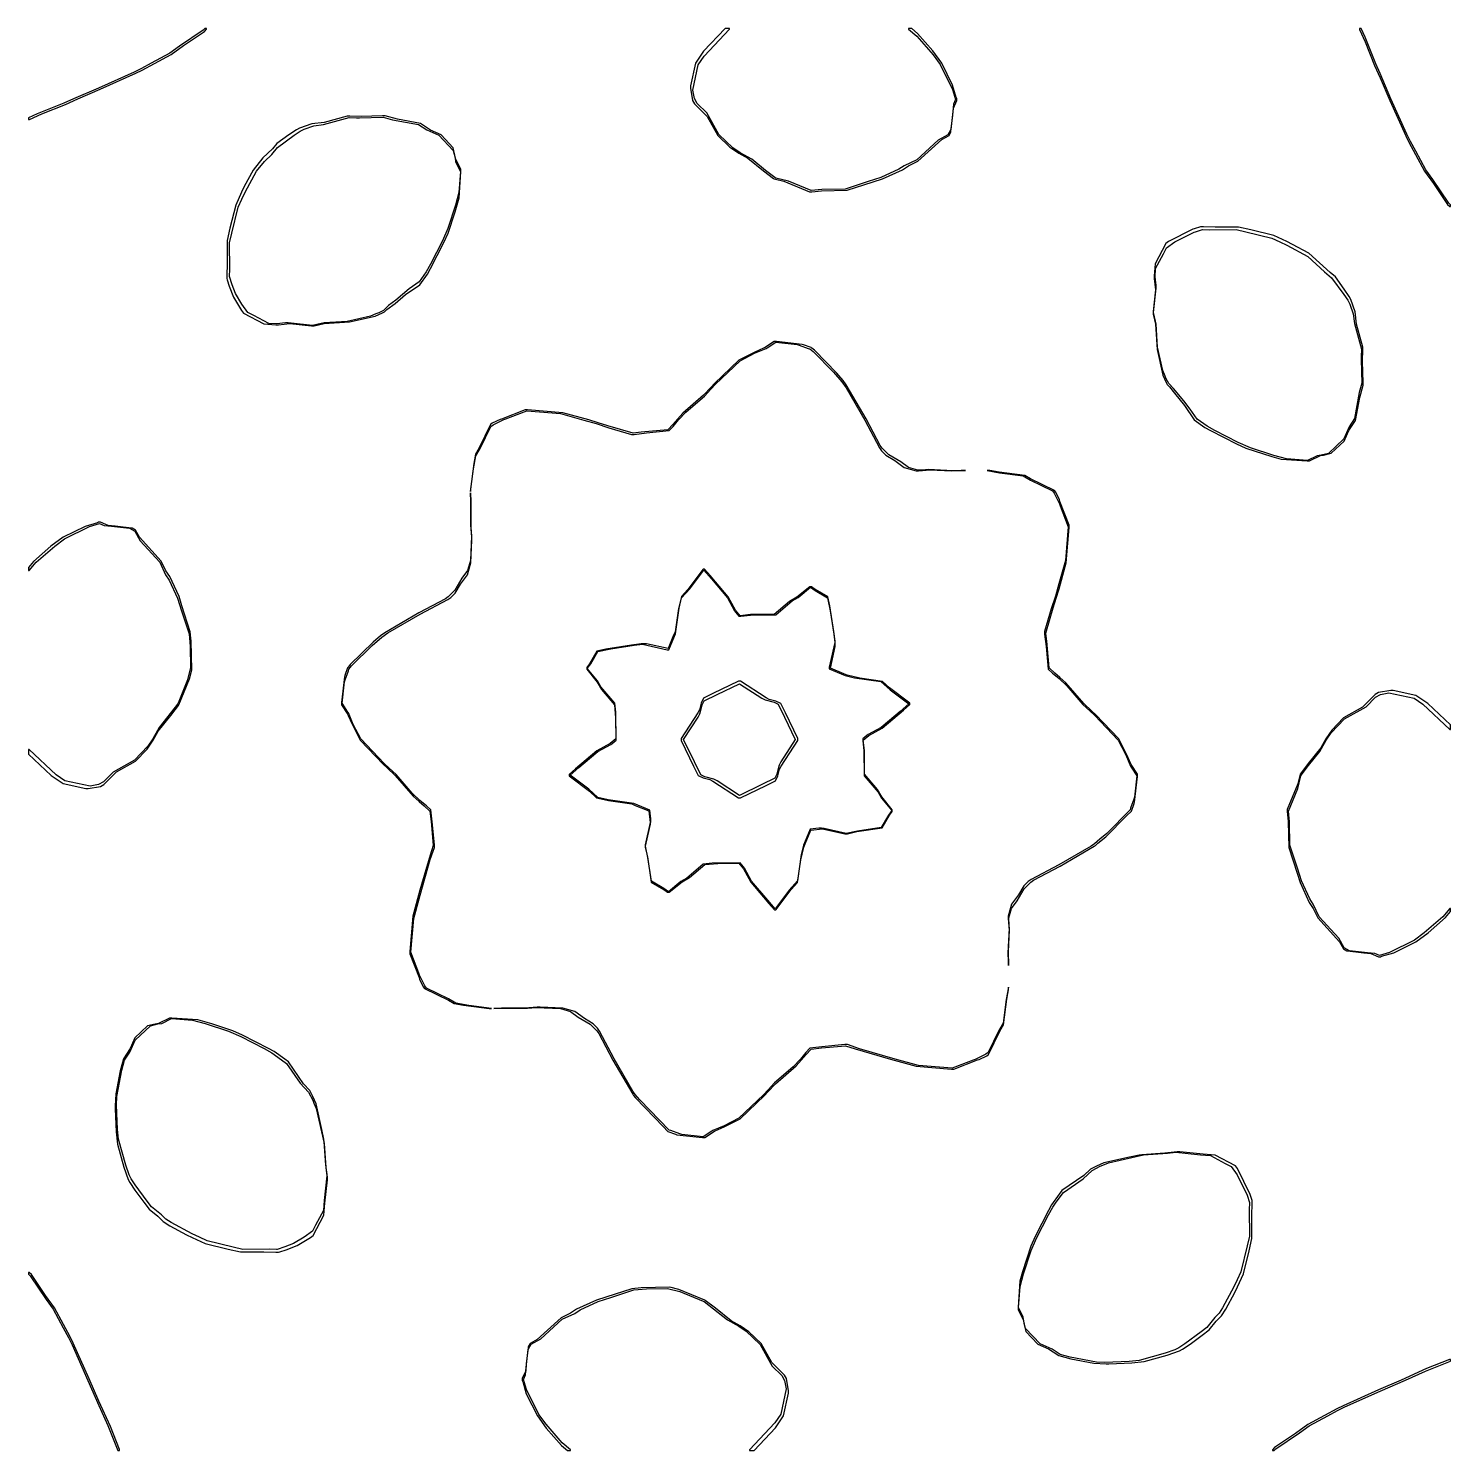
# Model space of a CAD drawing. Extents: x 65 to 85, y 65 to 85.
import ezdxf

# ---------------------------------------------------------------- set-up
doc = ezdxf.new("R2010")
doc.units = 0

msp = doc.modelspace()

# ---------------------------------------------------------------- linework, layer by layer
for points in [[(65.015, 83.719), (65.187, 83.797), (65.52, 83.93), (65.695, 84.009), (66.011, 84.145), (66.511, 84.368), (66.6, 84.411), (66.775, 84.508), (67.009, 84.632), (67.183, 84.759), (67.476, 84.958), (67.504, 84.988), (67.504, 84.999), (67.482, 84.999), (67.46, 84.975), (67.127, 84.749), (66.991, 84.65), (66.726, 84.509), (66.59, 84.434), (66.489, 84.384), (65.988, 84.161), (65.633, 84.008), (65.497, 83.947), (65.123, 83.798), (65.001, 83.742), (65.001, 83.719), (65.015, 83.719)], [(74.369, 83.937), (74.545, 83.762), (74.694, 83.493), (74.866, 83.331), (74.991, 83.246), (75.117, 83.177), (75.336, 82.996), (75.48, 82.888), (75.486, 82.884), (75.621, 82.85), (75.984, 82.702), (76.019, 82.702), (76.154, 82.714), (76.516, 82.724), (76.879, 82.842), (77.012, 82.882), (77.29, 83.011), (77.375, 83.068), (77.508, 83.131), (77.844, 83.438), (77.946, 83.495), (77.972, 83.54), (77.974, 83.551), (77.999, 83.781), (78.007, 83.879), (78.055, 83.984), (78.055, 84.015), (78.049, 84.028), (77.997, 84.203), (77.843, 84.509), (77.718, 84.682), (77.505, 84.927), (77.421, 84.999), (77.377, 84.999), (77.377, 84.99), (77.495, 84.889), (77.721, 84.628), (77.821, 84.491), (77.997, 84.141), (78.039, 83.998), (78.009, 83.932), (78.001, 83.829), (77.974, 83.579), (77.93, 83.504), (77.793, 83.426), (77.492, 83.152), (77.315, 83.069), (77.241, 83.019), (76.988, 82.901), (76.811, 82.848), (76.484, 82.741), (76.156, 82.732), (76.01, 82.72), (75.688, 82.851), (75.512, 82.895), (75.496, 82.903), (75.364, 83.003), (75.171, 83.162), (75.009, 83.251), (74.906, 83.321), (74.708, 83.507), (74.54, 83.81), (74.405, 83.945), (74.365, 84.013), (74.346, 84.133), (74.421, 84.488), (74.504, 84.609), (74.861, 84.988), (74.861, 84.999), (74.796, 84.999), (74.496, 84.681), (74.38, 84.511), (74.313, 84.193), (74.313, 84.157), (74.34, 83.987), (74.369, 83.937)], [(83.797, 84.813), (83.93, 84.48), (84.009, 84.305), (84.145, 83.988), (84.368, 83.489), (84.411, 83.4), (84.508, 83.225), (84.632, 82.991), (84.759, 82.817), (84.958, 82.524), (84.988, 82.496), (84.999, 82.496), (84.999, 82.518), (84.975, 82.54), (84.749, 82.873), (84.65, 83.009), (84.509, 83.274), (84.434, 83.409), (84.384, 83.511), (84.161, 84.011), (84.008, 84.367), (83.947, 84.502), (83.798, 84.877), (83.742, 84.999), (83.719, 84.999), (83.719, 84.984), (83.797, 84.813)], [(67.997, 81.034), (68.024, 80.996), (68.311, 80.845), (68.481, 80.832), (68.519, 80.832), (68.676, 80.851), (68.981, 80.818), (69.018, 80.817), (69.16, 80.851), (69.517, 80.875), (69.878, 80.954), (69.98, 80.999), (70.008, 81.013), (70.042, 81.046), (70.158, 81.131), (70.303, 81.256), (70.505, 81.395), (70.611, 81.544), (70.656, 81.625), (70.843, 81.989), (70.901, 82.122), (71, 82.419), (71.021, 82.486), (71.057, 82.618), (71.081, 82.981), (71.081, 83.015), (71.006, 83.168), (70.999, 83.215), (70.972, 83.322), (70.804, 83.502), (70.656, 83.567), (70.512, 83.661), (70.19, 83.722), (70.017, 83.769), (69.98, 83.769), (69.679, 83.759), (69.519, 83.767), (69.483, 83.767), (69.159, 83.676), (68.985, 83.656), (68.813, 83.597), (68.771, 83.573), (68.664, 83.503), (68.494, 83.379), (68.434, 83.305), (68.298, 83.181), (68.16, 83.008), (68.036, 82.777), (67.999, 82.699), (67.915, 82.513), (67.835, 82.19), (67.796, 82.018), (67.797, 81.69), (67.791, 81.527), (67.791, 81.482), (67.795, 81.466), (67.825, 81.375), (67.885, 81.221), (67.997, 81.034)], [(67.831, 81.615), (67.829, 81.983), (67.861, 82.12), (67.952, 82.487), (68.001, 82.596), (68.049, 82.695), (68.207, 82.992), (68.318, 83.129), (68.422, 83.225), (68.505, 83.327), (68.739, 83.497), (68.823, 83.553), (68.876, 83.582), (69.015, 83.63), (69.151, 83.646), (69.511, 83.747), (69.616, 83.742), (69.655, 83.742), (69.987, 83.752), (70.12, 83.716), (70.488, 83.647), (70.603, 83.572), (70.773, 83.497), (70.975, 83.281), (71.001, 83.179), (71.008, 83.124), (71.075, 82.989), (71.055, 82.691), (71.007, 82.514), (70.899, 82.187), (70.822, 82.011), (70.654, 81.685), (70.595, 81.577), (70.495, 81.437), (70.354, 81.339), (70.167, 81.178), (70.064, 81.103), (69.992, 81.035), (69.928, 81.001), (69.888, 80.985), (69.812, 80.951), (69.483, 80.879), (69.158, 80.857), (69.119, 80.849), (68.994, 80.82), (68.654, 80.858), (68.616, 80.858), (68.496, 80.843), (68.379, 80.852), (68.17, 80.963), (68.088, 81.003), (68.002, 81.123), (67.913, 81.271), (67.865, 81.394), (67.827, 81.512), (67.831, 81.615)], [(80.818, 81.019), (80.817, 80.982), (80.851, 80.84), (80.875, 80.483), (80.954, 80.121), (80.999, 80.02), (81.013, 79.992), (81.046, 79.958), (81.119, 79.87), (81.256, 79.697), (81.395, 79.495), (81.543, 79.389), (81.625, 79.344), (81.989, 79.157), (82.122, 79.099), (82.486, 78.979), (82.618, 78.942), (82.981, 78.919), (83.015, 78.919), (83.168, 78.994), (83.214, 79), (83.322, 79.028), (83.502, 79.196), (83.567, 79.344), (83.661, 79.488), (83.722, 79.81), (83.769, 79.983), (83.769, 80.02), (83.759, 80.321), (83.767, 80.48), (83.767, 80.517), (83.676, 80.841), (83.656, 81.015), (83.597, 81.186), (83.573, 81.229), (83.503, 81.335), (83.379, 81.505), (83.306, 81.565), (83.008, 81.84), (82.777, 81.963), (82.699, 82.001), (82.513, 82.085), (82.19, 82.165), (82.018, 82.204), (81.69, 82.203), (81.527, 82.208), (81.483, 82.208), (81.394, 82.179), (81.375, 82.175), (81.033, 82.002), (80.996, 81.976), (80.845, 81.689), (80.832, 81.519), (80.832, 81.481), (80.851, 81.324), (80.818, 81.019)], [(80.963, 81.83), (81.004, 81.912), (81.123, 81.998), (81.394, 82.135), (81.411, 82.139), (81.513, 82.172), (81.615, 82.169), (81.983, 82.17), (82.12, 82.139), (82.487, 82.048), (82.596, 81.999), (82.695, 81.951), (82.992, 81.793), (83.225, 81.578), (83.327, 81.494), (83.497, 81.26), (83.553, 81.177), (83.582, 81.123), (83.63, 80.985), (83.646, 80.849), (83.747, 80.489), (83.742, 80.384), (83.742, 80.345), (83.753, 80.013), (83.716, 79.88), (83.647, 79.512), (83.572, 79.397), (83.497, 79.226), (83.281, 79.024), (83.179, 78.999), (83.124, 78.991), (82.989, 78.925), (82.691, 78.945), (82.514, 78.993), (82.187, 79.101), (82.011, 79.178), (81.685, 79.346), (81.577, 79.405), (81.437, 79.505), (81.339, 79.646), (81.247, 79.763), (81.104, 79.935), (81.035, 80.007), (81.001, 80.072), (80.985, 80.111), (80.951, 80.188), (80.879, 80.517), (80.857, 80.842), (80.849, 80.881), (80.82, 81.006), (80.858, 81.346), (80.858, 81.384), (80.843, 81.504), (80.852, 81.621), (80.963, 81.83)], [(71.218, 78.488), (71.259, 78.808), (71.292, 78.988), (71.355, 79.094), (71.503, 79.401), (71.537, 79.427), (71.688, 79.5), (71.716, 79.508), (72.01, 79.624), (72.484, 79.582), (72.811, 79.492), (72.986, 79.442), (73.161, 79.383), (73.483, 79.291), (73.519, 79.291), (73.693, 79.314), (74.01, 79.343), (74.069, 79.402), (74.143, 79.494), (74.245, 79.602), (74.506, 79.829), (74.599, 79.926), (74.662, 79.995), (75.008, 80.325), (75.213, 80.431), (75.373, 80.499), (75.387, 80.506), (75.509, 80.588), (75.809, 80.554), (75.839, 80.545), (75.964, 80.5), (75.99, 80.493), (76.037, 80.455), (76.32, 80.167), (76.439, 80.031), (76.498, 79.946), (76.763, 79.49), (76.969, 79.101), (76.996, 79.058), (77.06, 78.997), (77.182, 78.925), (77.314, 78.827), (77.483, 78.778), (77.519, 78.778), (77.681, 78.791), (77.98, 78.779), (78.179, 78.783), (78.115, 78.783), (78.005, 78.78), (77.655, 78.795), (77.616, 78.794), (77.509, 78.786), (77.376, 78.825), (77.269, 78.903), (77.099, 79.003), (77.004, 79.095), (76.979, 79.133), (76.781, 79.51), (76.502, 79.988), (76.459, 80.05), (76.369, 80.152), (76.054, 80.473), (76.015, 80.505), (76.008, 80.511), (75.9, 80.551), (75.881, 80.556), (75.519, 80.598), (75.486, 80.598), (75.353, 80.508), (75.339, 80.501), (75.216, 80.449), (74.992, 80.333), (74.65, 80.005), (74.601, 79.953), (74.494, 79.842), (74.202, 79.587), (74.126, 79.506), (74.069, 79.435), (73.99, 79.355), (73.617, 79.322), (73.506, 79.307), (73.149, 79.41), (73.014, 79.455), (72.879, 79.493), (72.516, 79.593), (72.019, 79.637), (71.984, 79.637), (71.653, 79.506), (71.632, 79.5), (71.522, 79.447), (71.497, 79.428), (71.334, 79.09), (71.288, 79.012), (71.264, 78.882), (71.217, 78.519), (71.218, 78.488)], [(78.483, 78.783), (78.658, 78.751), (78.987, 78.708), (79.094, 78.645), (79.401, 78.497), (79.427, 78.463), (79.5, 78.312), (79.508, 78.284), (79.624, 77.99), (79.582, 77.516), (79.492, 77.189), (79.442, 77.014), (79.384, 76.839), (79.291, 76.517), (79.291, 76.481), (79.314, 76.307), (79.342, 75.989), (79.402, 75.931), (79.494, 75.857), (79.602, 75.755), (79.829, 75.494), (79.926, 75.401), (79.995, 75.337), (80.325, 74.992), (80.431, 74.786), (80.499, 74.627), (80.506, 74.613), (80.588, 74.491), (80.554, 74.191), (80.545, 74.161), (80.5, 74.036), (80.493, 74.009), (80.167, 73.679), (80.066, 73.598), (79.993, 73.534), (79.946, 73.502), (79.49, 73.237), (79.101, 73.031), (79.058, 73.004), (78.997, 72.94), (78.925, 72.818), (78.827, 72.686), (78.778, 72.517), (78.778, 72.481), (78.791, 72.319), (78.779, 72.02), (78.783, 71.821), (78.783, 71.885), (78.78, 71.995), (78.795, 72.345), (78.794, 72.384), (78.786, 72.491), (78.825, 72.624), (78.903, 72.73), (79.003, 72.901), (79.095, 72.996), (79.133, 73.02), (79.51, 73.219), (79.988, 73.498), (80.007, 73.511), (80.04, 73.54), (80.152, 73.631), (80.443, 73.925), (80.511, 73.992), (80.551, 74.1), (80.556, 74.119), (80.598, 74.481), (80.598, 74.513), (80.508, 74.647), (80.501, 74.66), (80.449, 74.784), (80.333, 75.008), (80.005, 75.35), (79.953, 75.398), (79.842, 75.505), (79.587, 75.797), (79.506, 75.874), (79.435, 75.931), (79.355, 76.01), (79.322, 76.383), (79.307, 76.494), (79.41, 76.851), (79.455, 76.986), (79.493, 77.121), (79.593, 77.484), (79.637, 77.981), (79.637, 78.016), (79.506, 78.347), (79.5, 78.368), (79.447, 78.478), (79.428, 78.503), (79.09, 78.666), (79.013, 78.712), (78.652, 78.758), (78.518, 78.783), (78.483, 78.783)], [(69.402, 75.486), (69.492, 75.353), (69.499, 75.339), (69.551, 75.216), (69.667, 74.992), (69.995, 74.65), (70.047, 74.601), (70.158, 74.494), (70.413, 74.202), (70.494, 74.126), (70.565, 74.069), (70.644, 73.99), (70.664, 73.847), (70.694, 73.509), (70.648, 73.372), (70.506, 72.879), (70.406, 72.516), (70.363, 72.019), (70.363, 71.984), (70.494, 71.653), (70.5, 71.632), (70.553, 71.522), (70.572, 71.497), (70.91, 71.334), (70.987, 71.288), (71.118, 71.264), (71.481, 71.217), (71.511, 71.218), (71.192, 71.259), (71.012, 71.292), (70.906, 71.355), (70.598, 71.503), (70.573, 71.537), (70.5, 71.688), (70.492, 71.716), (70.376, 72.01), (70.418, 72.484), (70.507, 72.811), (70.652, 73.311), (70.709, 73.483), (70.709, 73.519), (70.68, 73.843), (70.658, 74.01), (70.598, 74.069), (70.506, 74.143), (70.398, 74.245), (70.171, 74.506), (70.074, 74.599), (70.005, 74.662), (69.675, 75.008), (69.568, 75.213), (69.501, 75.373), (69.494, 75.386), (69.411, 75.509), (69.446, 75.809), (69.455, 75.839), (69.5, 75.964), (69.507, 75.99), (69.545, 76.037), (69.833, 76.32), (69.969, 76.439), (70.054, 76.498), (70.51, 76.763), (70.899, 76.969), (70.942, 76.996), (71.003, 77.06), (71.075, 77.182), (71.173, 77.314), (71.222, 77.483), (71.235, 77.805), (71.235, 77.844), (71.221, 78.018), (71.221, 78.345), (71.218, 78.468), (71.221, 78.347), (71.22, 77.981), (71.23, 77.859), (71.216, 77.517), (71.175, 77.376), (71.096, 77.269), (70.997, 77.099), (70.905, 77.004), (70.867, 76.979), (70.49, 76.781), (70.012, 76.502), (69.95, 76.459), (69.848, 76.37), (69.527, 76.054), (69.495, 76.015), (69.488, 76.008), (69.449, 75.9), (69.443, 75.881), (69.402, 75.519), (69.402, 75.486)], [(65.319, 74.496), (65.488, 74.38), (65.807, 74.313), (65.843, 74.313), (66.013, 74.34), (66.063, 74.369), (66.238, 74.545), (66.507, 74.694), (66.669, 74.866), (66.753, 74.991), (66.823, 75.117), (67.004, 75.337), (67.112, 75.48), (67.117, 75.489), (67.265, 75.852), (67.297, 75.982), (67.287, 76.384), (67.276, 76.516), (67.158, 76.879), (67.118, 77.012), (66.989, 77.29), (66.931, 77.374), (66.869, 77.508), (66.562, 77.844), (66.504, 77.946), (66.46, 77.972), (66.449, 77.974), (66.219, 77.999), (66.121, 78.007), (66.015, 78.055), (65.985, 78.055), (65.971, 78.049), (65.797, 77.997), (65.491, 77.843), (65.318, 77.718), (65.072, 77.505), (65.001, 77.421), (65.001, 77.377), (65.01, 77.377), (65.11, 77.495), (65.372, 77.721), (65.509, 77.821), (65.859, 77.997), (66.002, 78.039), (66.068, 78.009), (66.17, 78.001), (66.421, 77.974), (66.495, 77.93), (66.573, 77.792), (66.848, 77.492), (66.93, 77.315), (66.981, 77.24), (67.099, 76.987), (67.152, 76.811), (67.259, 76.484), (67.274, 76.306), (67.281, 76.014), (67.238, 75.838), (67.104, 75.511), (67.096, 75.496), (66.996, 75.364), (66.837, 75.171), (66.748, 75.009), (66.679, 74.906), (66.493, 74.708), (66.19, 74.54), (66.055, 74.405), (65.987, 74.365), (65.867, 74.346), (65.511, 74.42), (65.391, 74.504), (65.012, 74.861), (65.001, 74.861), (65.001, 74.796), (65.319, 74.496)], [(72.606, 74.49), (72.892, 74.272), (72.99, 74.182), (73.159, 74.142), (73.486, 74.095), (73.532, 74.074), (73.725, 73.995), (73.746, 73.834), (73.675, 73.518), (73.675, 73.482), (73.704, 73.349), (73.757, 72.993), (73.934, 72.892), (73.987, 72.851), (74.012, 72.851), (74.193, 72.997), (74.299, 73.06), (74.511, 73.24), (74.694, 73.258), (74.99, 73.262), (75.055, 73.183), (75.161, 72.992), (75.412, 72.695), (75.49, 72.606), (75.51, 72.606), (75.728, 72.892), (75.817, 72.989), (75.863, 73.309), (75.905, 73.487), (75.925, 73.532), (76.005, 73.725), (76.165, 73.746), (76.482, 73.675), (76.518, 73.675), (76.651, 73.704), (77.007, 73.757), (77.107, 73.934), (77.149, 73.987), (77.148, 74.012), (77.003, 74.192), (76.94, 74.299), (76.759, 74.512), (76.756, 74.844), (76.74, 74.992), (76.817, 75.055), (77.008, 75.161), (77.305, 75.412), (77.394, 75.49), (77.394, 75.509), (77.108, 75.727), (77.01, 75.817), (76.691, 75.863), (76.513, 75.905), (76.468, 75.925), (76.278, 76.004), (76.346, 76.307), (76.346, 76.344), (76.343, 76.383), (76.325, 76.517), (76.271, 76.881), (76.244, 77.006), (76.066, 77.107), (76.013, 77.149), (75.987, 77.149), (75.807, 77.003), (75.701, 76.94), (75.488, 76.759), (75.156, 76.756), (75.008, 76.74), (74.945, 76.817), (74.839, 77.008), (74.588, 77.305), (74.51, 77.394), (74.49, 77.394), (74.272, 77.108), (74.182, 77.01), (74.142, 76.841), (74.095, 76.514), (74.074, 76.468), (73.996, 76.278), (73.693, 76.346), (73.656, 76.346), (73.617, 76.343), (73.483, 76.325), (73.119, 76.271), (72.993, 76.244), (72.892, 76.066), (72.851, 76.013), (72.851, 75.987), (72.997, 75.807), (73.06, 75.701), (73.24, 75.489), (73.258, 75.306), (73.262, 75.01), (73.183, 74.945), (72.992, 74.839), (72.695, 74.588), (72.606, 74.51), (72.606, 74.49)], [(73.008, 74.831), (73.189, 74.931), (73.21, 74.945), (73.264, 74.99), (73.26, 75.384), (73.246, 75.511), (73.051, 75.742), (73.003, 75.824), (72.86, 76), (72.907, 76.062), (73.006, 76.236), (73.191, 76.276), (73.517, 76.325), (73.636, 76.341), (73.982, 76.263), (74.006, 76.262), (74.099, 76.486), (74.151, 76.849), (74.185, 76.99), (74.3, 77.117), (74.5, 77.379), (74.604, 77.26), (74.83, 76.992), (74.931, 76.811), (74.945, 76.79), (74.99, 76.736), (75.019, 76.736), (75.154, 76.75), (75.512, 76.754), (75.742, 76.949), (75.824, 76.997), (76, 77.14), (76.062, 77.093), (76.236, 76.994), (76.276, 76.809), (76.325, 76.483), (76.341, 76.364), (76.263, 76.018), (76.262, 75.994), (76.487, 75.9), (76.619, 75.869), (76.989, 75.816), (77.117, 75.699), (77.379, 75.5), (77.26, 75.396), (76.992, 75.169), (76.811, 75.069), (76.79, 75.054), (76.736, 75.01), (76.736, 74.981), (76.75, 74.846), (76.754, 74.488), (76.948, 74.258), (76.997, 74.175), (77.14, 74), (77.093, 73.938), (76.993, 73.763), (76.659, 73.713), (76.5, 73.678), (76.191, 73.748), (76.153, 73.755), (76.116, 73.755), (75.995, 73.739), (75.9, 73.513), (75.869, 73.381), (75.816, 73.011), (75.699, 72.882), (75.5, 72.621), (75.396, 72.74), (75.169, 73.008), (75.069, 73.189), (75.054, 73.21), (75.01, 73.264), (74.616, 73.26), (74.489, 73.246), (74.258, 73.051), (74.175, 73.003), (74, 72.86), (73.938, 72.907), (73.763, 73.007), (73.713, 73.341), (73.678, 73.5), (73.748, 73.809), (73.755, 73.847), (73.755, 73.884), (73.739, 74.005), (73.514, 74.099), (73.151, 74.151), (73.01, 74.185), (72.882, 74.3), (72.621, 74.5), (72.74, 74.604), (73.008, 74.831)], [(74.181, 74.985), (74.354, 74.624), (74.418, 74.495), (74.487, 74.46), (74.585, 74.436), (74.625, 74.416), (74.986, 74.181), (75.015, 74.181), (75.376, 74.354), (75.504, 74.418), (75.539, 74.487), (75.564, 74.585), (75.584, 74.625), (75.819, 74.986), (75.819, 75.015), (75.645, 75.376), (75.582, 75.504), (75.512, 75.539), (75.415, 75.564), (75.374, 75.584), (75.014, 75.819), (74.985, 75.819), (74.624, 75.645), (74.495, 75.582), (74.46, 75.513), (74.436, 75.415), (74.416, 75.374), (74.181, 75.014), (74.181, 74.985)], [(74.421, 75.315), (74.443, 75.361), (74.475, 75.487), (74.504, 75.545), (74.686, 75.635), (74.998, 75.785), (75.315, 75.579), (75.361, 75.557), (75.487, 75.525), (75.545, 75.495), (75.635, 75.314), (75.785, 75.001), (75.579, 74.685), (75.557, 74.639), (75.525, 74.513), (75.496, 74.454), (75.314, 74.365), (75.001, 74.214), (74.685, 74.421), (74.639, 74.443), (74.512, 74.475), (74.454, 74.504), (74.365, 74.686), (74.214, 74.998), (74.421, 75.315)], [(82.714, 73.846), (82.724, 73.483), (82.842, 73.121), (82.882, 72.987), (83.011, 72.709), (83.068, 72.625), (83.131, 72.492), (83.438, 72.155), (83.495, 72.054), (83.54, 72.028), (83.551, 72.026), (83.781, 72.001), (83.879, 71.993), (83.984, 71.945), (84.015, 71.945), (84.028, 71.951), (84.203, 72.002), (84.509, 72.157), (84.682, 72.282), (84.927, 72.495), (84.999, 72.579), (84.999, 72.623), (84.99, 72.623), (84.89, 72.505), (84.628, 72.279), (84.491, 72.179), (84.141, 72.003), (83.998, 71.961), (83.932, 71.99), (83.829, 71.999), (83.578, 72.026), (83.504, 72.07), (83.426, 72.207), (83.151, 72.508), (83.069, 72.685), (83.019, 72.759), (82.901, 73.012), (82.848, 73.189), (82.741, 73.516), (82.732, 73.844), (82.72, 73.99), (82.851, 74.312), (82.895, 74.488), (82.904, 74.504), (83.003, 74.636), (83.162, 74.829), (83.251, 74.991), (83.321, 75.093), (83.507, 75.292), (83.81, 75.459), (83.945, 75.595), (84.013, 75.634), (84.133, 75.654), (84.488, 75.579), (84.609, 75.496), (84.988, 75.139), (84.999, 75.139), (84.999, 75.204), (84.681, 75.504), (84.511, 75.62), (84.193, 75.687), (84.157, 75.687), (83.987, 75.659), (83.937, 75.631), (83.762, 75.454), (83.493, 75.305), (83.331, 75.133), (83.246, 75.009), (83.177, 74.882), (82.996, 74.663), (82.887, 74.518), (82.883, 74.512), (82.85, 74.378), (82.702, 74.016), (82.702, 73.992), (82.714, 73.846)], [(78.783, 71.517), (78.751, 71.342), (78.708, 71.013), (78.645, 70.906), (78.497, 70.598), (78.463, 70.573), (78.312, 70.5), (78.284, 70.492), (77.99, 70.376), (77.516, 70.417), (77.189, 70.507), (76.689, 70.652), (76.517, 70.709), (76.481, 70.709), (76.157, 70.68), (75.99, 70.658), (75.931, 70.598), (75.857, 70.506), (75.755, 70.398), (75.494, 70.171), (75.401, 70.074), (75.337, 70.005), (74.992, 69.675), (74.786, 69.568), (74.627, 69.501), (74.613, 69.494), (74.491, 69.411), (74.191, 69.446), (74.161, 69.455), (74.036, 69.5), (74.009, 69.507), (73.598, 69.934), (73.534, 70.007), (73.502, 70.054), (73.237, 70.51), (73.031, 70.899), (73.004, 70.942), (72.94, 71.003), (72.818, 71.075), (72.685, 71.173), (72.517, 71.222), (72.195, 71.235), (72.156, 71.235), (71.981, 71.221), (71.655, 71.221), (71.546, 71.218), (71.652, 71.221), (72.019, 71.22), (72.141, 71.23), (72.483, 71.216), (72.624, 71.175), (72.73, 71.096), (72.901, 70.997), (72.996, 70.905), (73.02, 70.867), (73.219, 70.49), (73.498, 70.012), (73.511, 69.993), (73.539, 69.96), (73.803, 69.686), (73.925, 69.556), (73.992, 69.488), (74.1, 69.449), (74.119, 69.443), (74.481, 69.402), (74.513, 69.402), (74.647, 69.492), (74.66, 69.499), (74.784, 69.551), (75.008, 69.667), (75.35, 69.995), (75.398, 70.047), (75.505, 70.158), (75.797, 70.413), (75.874, 70.494), (75.931, 70.565), (76.01, 70.644), (76.153, 70.664), (76.491, 70.694), (76.628, 70.648), (77.121, 70.506), (77.484, 70.406), (77.981, 70.363), (78.016, 70.363), (78.347, 70.494), (78.368, 70.5), (78.478, 70.553), (78.503, 70.572), (78.666, 70.91), (78.712, 70.987), (78.758, 71.348), (78.783, 71.482), (78.783, 71.517)], [(66.253, 69.309), (66.344, 68.986), (66.403, 68.813), (66.427, 68.771), (66.497, 68.664), (66.622, 68.493), (66.698, 68.397), (66.819, 68.299), (66.896, 68.222), (66.991, 68.16), (67.223, 68.036), (67.301, 67.999), (67.487, 67.915), (67.81, 67.835), (67.982, 67.796), (68.31, 67.797), (68.48, 67.791), (68.518, 67.791), (68.534, 67.795), (68.625, 67.825), (68.778, 67.885), (68.966, 67.997), (69.004, 68.024), (69.155, 68.311), (69.168, 68.482), (69.204, 68.806), (69.204, 68.844), (69.182, 69.018), (69.161, 69.343), (69.157, 69.381), (69.125, 69.515), (69.045, 69.878), (69.001, 69.98), (68.959, 70.063), (68.869, 70.158), (68.656, 70.466), (68.607, 70.503), (68.456, 70.611), (68.375, 70.655), (68.011, 70.843), (67.877, 70.901), (67.581, 71), (67.514, 71.021), (67.381, 71.057), (67.019, 71.081), (66.985, 71.081), (66.831, 71.006), (66.785, 70.999), (66.677, 70.972), (66.497, 70.804), (66.433, 70.656), (66.338, 70.511), (66.292, 70.34), (66.231, 70.018), (66.222, 69.844), (66.222, 69.805), (66.233, 69.481), (66.253, 69.309)], [(66.315, 70.35), (66.353, 70.489), (66.427, 70.603), (66.502, 70.773), (66.718, 70.975), (66.821, 71.001), (66.876, 71.008), (67.011, 71.075), (67.308, 71.055), (67.486, 71.007), (67.812, 70.899), (67.989, 70.822), (68.315, 70.654), (68.423, 70.594), (68.56, 70.497), (68.63, 70.444), (68.821, 70.167), (68.941, 70.041), (68.999, 69.928), (69.015, 69.888), (69.049, 69.812), (69.121, 69.485), (69.16, 69.317), (69.183, 68.982), (69.197, 68.864), (69.159, 68.518), (69.148, 68.379), (69.037, 68.17), (68.996, 68.088), (68.877, 68.002), (68.728, 67.913), (68.606, 67.865), (68.5, 67.83), (68.487, 67.828), (68.385, 67.831), (68.017, 67.829), (67.88, 67.861), (67.513, 67.952), (67.404, 68.001), (67.305, 68.049), (67.009, 68.206), (66.932, 68.257), (66.871, 68.317), (66.733, 68.43), (66.672, 68.507), (66.503, 68.739), (66.447, 68.823), (66.418, 68.876), (66.37, 69.014), (66.268, 69.381), (66.251, 69.518), (66.24, 69.861), (66.246, 69.982), (66.315, 70.35)], [(78.919, 66.985), (78.994, 66.831), (79, 66.786), (79.028, 66.677), (79.196, 66.497), (79.344, 66.433), (79.489, 66.338), (79.66, 66.292), (79.982, 66.231), (80.156, 66.222), (80.195, 66.222), (80.518, 66.233), (80.691, 66.253), (81.014, 66.344), (81.186, 66.403), (81.229, 66.427), (81.335, 66.497), (81.507, 66.622), (81.603, 66.699), (81.701, 66.819), (81.778, 66.896), (81.84, 66.991), (81.964, 67.223), (82.001, 67.301), (82.085, 67.487), (82.165, 67.81), (82.204, 67.982), (82.203, 68.31), (82.208, 68.472), (82.208, 68.517), (82.18, 68.603), (82.002, 68.967), (81.975, 69.004), (81.689, 69.155), (81.518, 69.168), (81.194, 69.204), (81.156, 69.204), (80.982, 69.182), (80.657, 69.161), (80.618, 69.157), (80.485, 69.125), (80.121, 69.046), (80.019, 69.001), (79.937, 68.959), (79.842, 68.869), (79.534, 68.656), (79.497, 68.607), (79.389, 68.456), (79.344, 68.375), (79.157, 68.011), (79.099, 67.877), (78.979, 67.514), (78.942, 67.382), (78.919, 67.019), (78.919, 66.985)], [(78.993, 67.486), (79.101, 67.812), (79.178, 67.989), (79.346, 68.315), (79.405, 68.423), (79.454, 68.492), (79.555, 68.63), (79.833, 68.821), (79.959, 68.941), (80.072, 68.999), (80.111, 69.015), (80.188, 69.049), (80.515, 69.121), (80.683, 69.16), (81.018, 69.183), (81.136, 69.197), (81.482, 69.159), (81.621, 69.148), (81.83, 69.037), (81.912, 68.996), (81.998, 68.876), (82.138, 68.591), (82.172, 68.487), (82.169, 68.385), (82.17, 68.017), (82.139, 67.88), (82.048, 67.513), (81.999, 67.404), (81.951, 67.305), (81.794, 67.009), (81.743, 66.932), (81.683, 66.871), (81.57, 66.733), (81.493, 66.672), (81.26, 66.503), (81.177, 66.447), (81.123, 66.418), (80.986, 66.37), (80.619, 66.268), (80.481, 66.251), (80.139, 66.24), (80.018, 66.246), (79.65, 66.315), (79.511, 66.353), (79.397, 66.427), (79.226, 66.502), (79.024, 66.718), (78.999, 66.821), (78.991, 66.876), (78.925, 67.011), (78.945, 67.309), (78.993, 67.486)], [(65.251, 67.127), (65.35, 66.991), (65.491, 66.726), (65.566, 66.59), (65.615, 66.489), (65.838, 65.988), (65.992, 65.633), (66.118, 65.353), (66.259, 65.001), (66.281, 65.001), (66.281, 65.016), (66.153, 65.337), (65.991, 65.695), (65.854, 66.011), (65.632, 66.511), (65.589, 66.6), (65.492, 66.775), (65.367, 67.009), (65.241, 67.183), (65.042, 67.476), (65.012, 67.504), (65.001, 67.504), (65.001, 67.482), (65.025, 67.46), (65.251, 67.127)], [(71.945, 65.985), (71.951, 65.971), (72.002, 65.797), (72.157, 65.491), (72.282, 65.318), (72.495, 65.072), (72.579, 65.001), (72.623, 65.001), (72.623, 65.01), (72.505, 65.11), (72.279, 65.372), (72.179, 65.509), (72.003, 65.859), (71.961, 66.002), (71.99, 66.068), (71.999, 66.171), (72.026, 66.421), (72.07, 66.495), (72.207, 66.573), (72.508, 66.848), (72.685, 66.93), (72.759, 66.981), (73.012, 67.099), (73.189, 67.152), (73.516, 67.259), (73.694, 67.274), (73.986, 67.281), (74.161, 67.238), (74.489, 67.104), (74.504, 67.096), (74.636, 66.996), (74.829, 66.837), (74.991, 66.748), (75.093, 66.679), (75.292, 66.493), (75.459, 66.19), (75.595, 66.055), (75.634, 65.987), (75.654, 65.867), (75.579, 65.511), (75.496, 65.391), (75.139, 65.012), (75.139, 65.001), (75.204, 65.001), (75.504, 65.319), (75.62, 65.488), (75.687, 65.807), (75.687, 65.843), (75.659, 66.013), (75.631, 66.062), (75.454, 66.238), (75.305, 66.507), (75.133, 66.669), (75.009, 66.753), (74.882, 66.823), (74.663, 67.003), (74.519, 67.112), (74.513, 67.116), (74.148, 67.265), (74.018, 67.297), (73.616, 67.287), (73.484, 67.276), (73.121, 67.158), (72.988, 67.118), (72.709, 66.989), (72.625, 66.931), (72.492, 66.869), (72.155, 66.562), (72.054, 66.505), (72.028, 66.46), (72.026, 66.449), (72.001, 66.219), (71.993, 66.121), (71.945, 66.015), (71.945, 65.985)], [(82.518, 65.001), (82.54, 65.025), (82.873, 65.251), (83.009, 65.35), (83.274, 65.491), (83.409, 65.566), (83.511, 65.615), (84.011, 65.838), (84.367, 65.992), (84.647, 66.118), (84.999, 66.259), (84.999, 66.281), (84.984, 66.281), (84.663, 66.153), (84.305, 65.991), (83.988, 65.854), (83.489, 65.632), (83.4, 65.589), (83.225, 65.492), (82.991, 65.367), (82.817, 65.241), (82.524, 65.042), (82.496, 65.012), (82.496, 65.001), (82.518, 65.001)]]:
    msp.add_lwpolyline(points, close=True)

doc.saveas('drawing.dxf')
